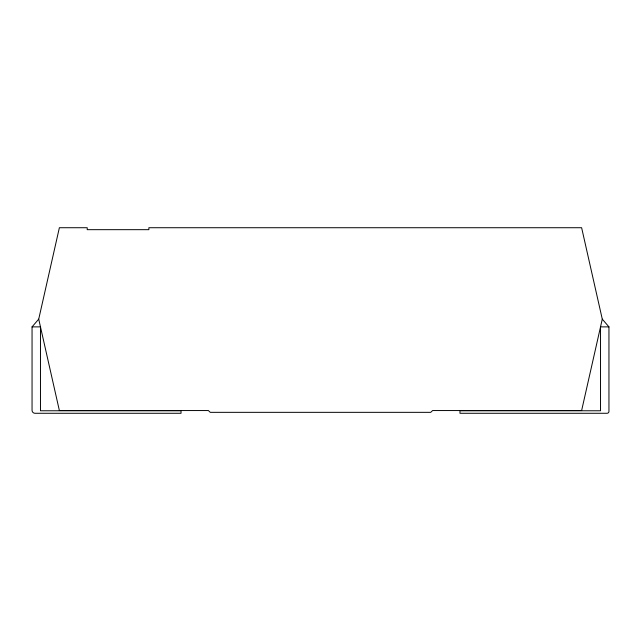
<?xml version="1.0" encoding="UTF-8"?>
<svg xmlns="http://www.w3.org/2000/svg" width="641" height="641" viewBox="0 0 641 641"><rect width="100%" height="100%" fill="white"/><g stroke="black" fill="none" stroke-linecap="round" stroke-linejoin="round"><path stroke-width="0.96" d="M38.724 319.138L59.373 227.723L87.216 227.723L87.216 229.67L148.872 229.67L148.872 227.723L581.627 227.723L602.276 319.138L581.627 410.552L432.603 410.552L430.736 412.339L210.264 412.339L208.397 410.552L59.373 410.552L38.724 319.138L32.05 326.878L32.05 410.312A2.965 2.965 0 0 0 35.015 413.277L181.026 413.277L181.026 410.769L40.471 410.769L40.471 326.878L32.05 326.878M608.95 326.878L600.529 326.878L600.529 410.769L459.974 410.769L459.974 413.277L607.067 413.277A1.883 1.883 0 0 0 608.95 411.386L608.95 326.878L602.276 319.138"/></g></svg>
